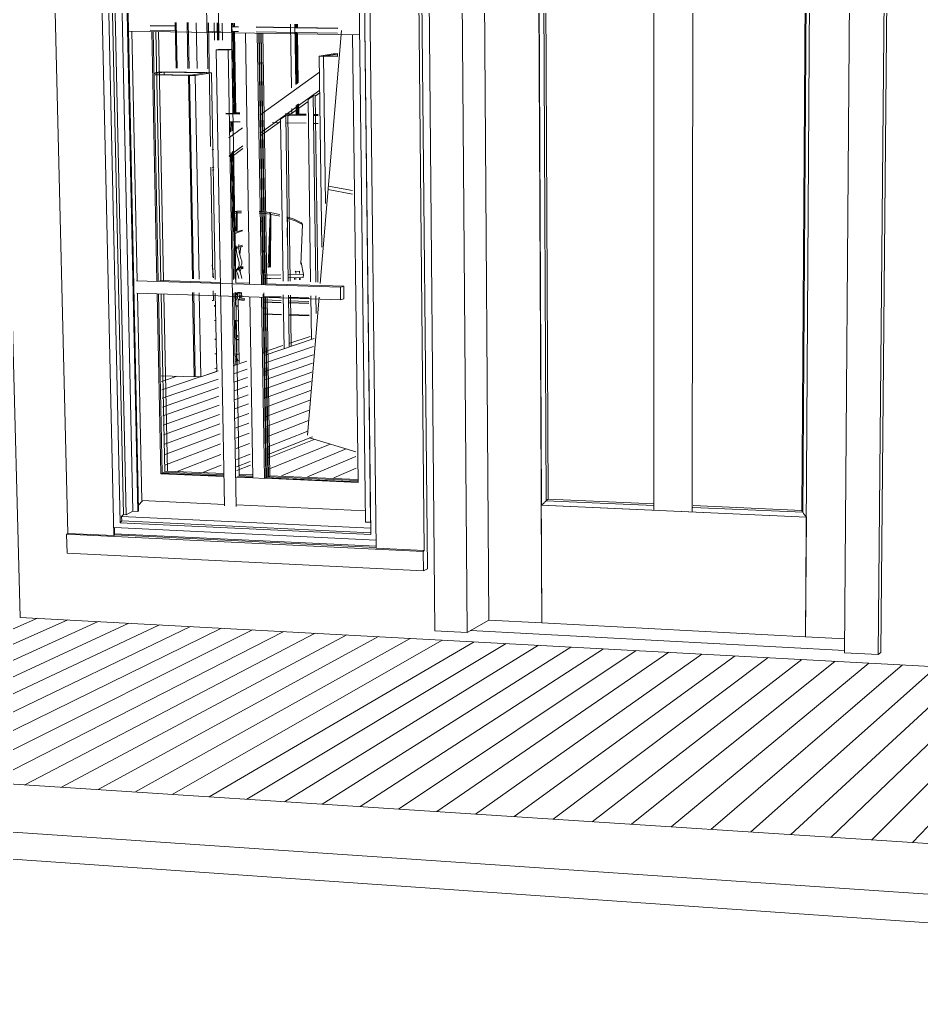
# Model space of a CAD drawing. Header units: inches. Extents: x 490.8 to 498.2, y -67.1 to -6.9.
# Drawn here: x 491.2753 to 491.522, y -7.6839 to -7.4128 of the extents above; entities that cross this region are included whole.
import ezdxf

# ---------------------------------------------------------------- set-up
doc = ezdxf.new("R2010")
doc.units = ezdxf.units.IN
doc.header["$MEASUREMENT"] = 0
for name, color, linetype, lineweight in [('A-DOOR', 31, 'Continuous', 13), ('A-DOOR-FRAM', 31, 'Continuous', 9), ('A-FLOR', 192, 'Continuous', 13), ('A-FLOR-HRAL', 11, 'Continuous', 9), ('A-FLOR-PATT', 8, 'Continuous', 13), ('A-GLAZ', 151, 'Continuous', 13), ('A-WALL', 113, 'Continuous', 13), ('A-WALL-PATT', 111, 'Continuous', 13), ('I-FURN', 30, 'Continuous', 9), ('L-SITE-WALL', 31, 'Continuous', 13), ('Q-CASE', 31, 'Continuous', 9), ('S-FNDN', 32, 'Continuous', 13)]:
    doc.layers.add(name, color=color, linetype=linetype, lineweight=lineweight)

# ---------------------------------------------------------------- blocks, each defined once
blk = doc.blocks.new('FP_1-Entry')
at = {"layer": 'A-FLOR-PATT', "lineweight": 9}
for p, q in [((491.34221, -7.50682), (491.35568, -7.50221)), ((491.34228, -7.50908), (491.35552, -7.50448)), ((491.33374, -7.50972), (491.3375, -7.50843)), ((491.34238, -7.51139), (491.35536, -7.50682)), ((491.31401, -7.51182), (491.31831, -7.5104)), ((491.3141, -7.51408), (491.32466, -7.51052)), ((491.31419, -7.51641), (491.32959, -7.51114)), ((491.33382, -7.51202), (491.33758, -7.51071)), ((491.34242, -7.5138), (491.35519, -7.50923)), ((491.31429, -7.5188), (491.32967, -7.51346)), ((491.3339, -7.51438), (491.33765, -7.51306)), ((491.3425, -7.51627), (491.35502, -7.51172)), ((491.31439, -7.52126), (491.32975, -7.51584)), ((491.33398, -7.51682), (491.33773, -7.51548)), ((491.34258, -7.51881), (491.35484, -7.51429)), ((491.34266, -7.52143), (491.35465, -7.51694)), ((491.31449, -7.52379), (491.32984, -7.5183)), ((491.33406, -7.51933), (491.33781, -7.51797)), ((491.3146, -7.5264), (491.32992, -7.52083)), ((491.33415, -7.52192), (491.3379, -7.52054)), ((491.34275, -7.52414), (491.35446, -7.51968)), ((491.31469, -7.5291), (491.33001, -7.52345)), ((491.33424, -7.52459), (491.33798, -7.52319)), ((491.34283, -7.52694), (491.35426, -7.52251)), ((491.3148, -7.53188), (491.33011, -7.52614)), ((491.33434, -7.52735), (491.33807, -7.52592)), ((491.34292, -7.52983), (491.35406, -7.52545)), ((491.31492, -7.53474), (491.33021, -7.52892)), ((491.33443, -7.53019), (491.33816, -7.52875)), ((491.31852, -7.53636), (491.33031, -7.53179)), ((491.33453, -7.53314), (491.33826, -7.53167)), ((491.32557, -7.53666), (491.33041, -7.53476))]:
    blk.add_line(p, q, dxfattribs=at)
blk = doc.blocks.new('FP_6-Entry')
at = {"layer": 'A-FLOR-PATT', "lineweight": 9}
for p, q in [((491.34302, -7.53282), (491.35586, -7.52768)), ((491.34311, -7.53591), (491.36017, -7.52896)), ((491.34685, -7.5376), (491.36456, -7.53026)), ((491.354, -7.53791), (491.36724, -7.53232)), ((491.33463, -7.53618), (491.33836, -7.53468)), ((491.36117, -7.53822), (491.36732, -7.53558))]:
    blk.add_line(p, q, dxfattribs=at)
blk = doc.blocks.new('FP_10-Entry')
at = {"layer": 'A-FLOR-PATT', "lineweight": 9}
for p, q in [((491.49732, -7.63655), (491.57839, -7.55868)), ((491.50842, -7.63727), (491.58659, -7.55906)), ((491.51957, -7.63799), (491.58951, -7.56498)), ((491.18871, -7.61653), (491.28007, -7.57663)), ((491.19829, -7.61715), (491.28839, -7.57708)), ((491.20792, -7.61778), (491.29673, -7.57753)), ((491.2176, -7.61841), (491.30512, -7.57798)), ((491.22732, -7.61904), (491.31353, -7.57843)), ((491.23709, -7.61967), (491.32198, -7.57889)), ((491.2469, -7.62031), (491.33046, -7.57934)), ((491.25676, -7.62095), (491.33898, -7.5798)), ((491.26667, -7.62159), (491.34753, -7.58026)), ((491.27662, -7.62223), (491.35612, -7.58072)), ((491.28663, -7.62288), (491.36474, -7.58119)), ((491.29668, -7.62353), (491.3734, -7.58165)), ((491.30678, -7.62419), (491.38209, -7.58212)), ((491.31693, -7.62485), (491.39082, -7.58259)), ((491.32713, -7.62551), (491.39958, -7.58306)), ((491.33738, -7.62617), (491.40838, -7.58354)), ((491.34767, -7.62684), (491.41722, -7.58401)), ((491.35802, -7.62751), (491.42609, -7.58449)), ((491.36842, -7.62819), (491.435, -7.58497)), ((491.37887, -7.62887), (491.44395, -7.58545)), ((491.38938, -7.62955), (491.45293, -7.58594)), ((491.39993, -7.63023), (491.46195, -7.58642)), ((491.41054, -7.63092), (491.47101, -7.58691)), ((491.4212, -7.63161), (491.48011, -7.5874)), ((491.43191, -7.6323), (491.48924, -7.58789)), ((491.44267, -7.633), (491.49841, -7.58839)), ((491.45349, -7.6337), (491.50763, -7.58888)), ((491.46437, -7.63441), (491.51688, -7.58938)), ((491.4753, -7.63512), (491.52617, -7.58988)), ((491.48628, -7.63583), (491.53549, -7.59038))]:
    blk.add_line(p, q, dxfattribs=at)
blk = doc.blocks.new('FP_17-Entry')
at = {"layer": 'A-WALL-PATT', "lineweight": 9}
for p, q in [((491.36631, -7.4605), (491.35964, -7.4593)), ((491.3663, -7.45958), (491.35971, -7.4584))]:
    blk.add_line(p, q, dxfattribs=at)

msp = doc.modelspace()

# ---------------------------------------------------------------- linework, layer by layer
at = {"layer": 'A-DOOR', "lineweight": 9}
for p, q in [((491.41811, -7.57789), (491.41674, -7.28921)), ((491.49213, -7.2881), (491.49032, -7.58167)), ((491.4016, -7.28944), (491.40359, -7.57713)), ((491.41722, -7.37064), (491.41805, -7.54566)), ((491.41855, -7.37183), (491.41933, -7.54448)), ((491.41987, -7.54403), (491.4191, -7.37222)), ((491.4488, -7.37078), (491.44882, -7.54704)), ((491.45923, -7.54751), (491.4595, -7.37082)), ((491.48933, -7.54722), (491.49038, -7.37252)), ((491.4896, -7.54766), (491.49066, -7.37214)), ((491.41987, -7.54403), (491.41974, -7.54411)), ((491.44882, -7.54532), (491.41987, -7.54403)), ((491.41796, -7.54571), (491.41805, -7.54566)), ((491.49052, -7.54897), (491.41796, -7.54571)), ((491.41796, -7.54571), (491.41811, -7.57789)), ((491.41874, -7.54499), (491.41805, -7.54566)), ((491.41805, -7.54566), (491.49052, -7.54892)), ((491.41948, -7.54433), (491.41933, -7.54448)), ((491.41933, -7.54448), (491.44882, -7.5458)), ((491.45941, -7.54627), (491.48961, -7.54762)), ((491.48933, -7.54712), (491.45956, -7.5458)), ((491.48961, -7.5476), (491.48948, -7.54745)), ((491.49052, -7.54884), (491.48993, -7.54818)), ((491.49032, -7.58167), (491.49052, -7.54897)), ((491.40359, -7.57713), (491.41811, -7.57789)), ((491.41811, -7.57789), (491.49032, -7.58167)), ((491.49032, -7.58167), (491.50101, -7.58223))]:
    msp.add_line(p, q, dxfattribs=at)
for points in [[(491.41933, -7.54448, 0), (491.41928, -7.54451, 0), (491.41921, -7.54456, 0), (491.41911, -7.54465, 0), (491.419, -7.54475, 0), (491.41887, -7.54487, 0), (491.41874, -7.54499, 0)], [(491.41974, -7.54411, 0), (491.41971, -7.54413, 0), (491.41968, -7.54416, 0), (491.41963, -7.54419, 0), (491.41959, -7.54423, 0), (491.41954, -7.54428, 0), (491.41948, -7.54433, 0)], [(491.48948, -7.54745, 0), (491.48943, -7.5474, 0), (491.48939, -7.54735, 0), (491.48936, -7.5473, 0), (491.48934, -7.54726, 0), (491.48933, -7.54723, 0), (491.48933, -7.54722, 0)], [(491.48993, -7.54818, 0), (491.48982, -7.54804, 0), (491.48972, -7.54791, 0), (491.48965, -7.5478, 0), (491.48961, -7.54771, 0), (491.4896, -7.54765, 0)]]:
    msp.add_polyline3d(points, dxfattribs=at)
at = {"layer": 'A-DOOR-FRAM'}
for p, q in [((491.50095, -7.58605), (491.50327, -7.2881)), ((491.5102, -7.58654), (491.51295, -7.28796)), ((491.51368, -7.28792), (491.51091, -7.58596)), ((491.38623, -7.28982), (491.38888, -7.58008)), ((491.39539, -7.28969), (491.39767, -7.58055)), ((491.40359, -7.57713), (491.39767, -7.58055)), ((491.39767, -7.58055), (491.38888, -7.58008)), ((491.5102, -7.58654), (491.50095, -7.58605)), ((491.51091, -7.58596), (491.5102, -7.58654))]:
    msp.add_line(p, q, dxfattribs=at)
at = {"layer": 'A-FLOR'}
for p, q in [((491.35583, -7.50006), (491.34214, -7.50468)), ((491.33743, -7.50627), (491.33367, -7.50754)), ((491.32951, -7.50894), (491.3256, -7.51026)), ((491.35541, -7.52693), (491.34299, -7.53188)), ((491.36721, -7.53104), (491.35453, -7.52728)), ((491.3346, -7.53522), (491.33833, -7.53374)), ((491.54113, -7.59069), (491.27539, -7.57638)), ((491.18332, -7.61618), (491.87068, -7.66076))]:
    msp.add_line(p, q, dxfattribs=at)
at = {"layer": 'A-FLOR-HRAL'}
for p, q in [((491.35726, -7.42716), (491.34099, -7.43896)), ((491.35733, -7.43209), (491.34107, -7.44386)), ((491.35733, -7.43284), (491.35608, -7.43375)), ((491.35415, -7.43514), (491.34859, -7.43916)), ((491.35556, -7.43361), (491.35415, -7.43463)), ((491.35485, -7.48458), (491.35415, -7.43463)), ((491.35608, -7.43351), (491.35556, -7.43361)), ((491.35626, -7.48462), (491.35556, -7.43361)), ((491.35678, -7.48464), (491.35608, -7.43351)), ((491.34666, -7.44056), (491.34113, -7.44456)), ((491.34806, -7.43904), (491.34665, -7.44005)), ((491.34733, -7.48434), (491.34665, -7.44005)), ((491.34858, -7.43893), (491.34806, -7.43904)), ((491.34874, -7.48439), (491.34806, -7.43904)), ((491.34926, -7.4844), (491.34858, -7.43893)), ((491.33623, -7.44241), (491.33243, -7.44516)), ((491.34113, -7.44432), (491.34107, -7.44434)), ((491.34177, -7.48417), (491.34113, -7.44432)), ((491.32823, -7.44821), (491.32787, -7.44847)), ((491.33629, -7.44732), (491.33252, -7.45004)), ((491.33632, -7.44803), (491.33372, -7.44992)), ((491.33317, -7.4498), (491.33252, -7.45027)), ((491.33371, -7.44969), (491.33317, -7.4498)), ((491.33376, -7.48392), (491.33317, -7.4498)), ((491.3343, -7.48394), (491.33371, -7.44969)), ((491.32832, -7.45308), (491.32796, -7.45334)), ((491.32832, -7.45382), (491.32796, -7.45408)), ((491.33416, -7.50724), (491.33382, -7.48768)), ((491.3347, -7.50705), (491.33437, -7.4877)), ((491.3421, -7.5046), (491.34183, -7.48794)), ((491.34761, -7.50277), (491.34738, -7.48812)), ((491.349, -7.50231), (491.34879, -7.48816)), ((491.34953, -7.50213), (491.34932, -7.48818)), ((491.35507, -7.50029), (491.3549, -7.48836)), ((491.35638, -7.49322), (491.35632, -7.4884))]:
    msp.add_line(p, q, dxfattribs=at)
at = {"layer": 'A-GLAZ', "lineweight": 9}
for p, q in [((491.28838, -7.55339), (491.28202, -7.29135)), ((491.30098, -7.554), (491.29511, -7.29116)), ((491.36973, -7.29006), (491.37281, -7.55746)), ((491.38338, -7.28986), (491.38594, -7.55809)), ((491.31781, -7.41352), (491.31805, -7.42605)), ((491.31805, -7.41354), (491.31829, -7.42607)), ((491.32128, -7.42612), (491.32104, -7.41358)), ((491.32137, -7.41358), (491.32161, -7.42612)), ((491.32354, -7.41362), (491.32377, -7.42616)), ((491.32676, -7.42627), (491.32653, -7.41366)), ((491.32747, -7.44751), (491.32686, -7.41366)), ((491.32686, -7.41366), (491.32747, -7.44751)), ((491.32843, -7.41368), (491.32852, -7.41835)), ((491.33065, -7.4137), (491.33074, -7.41838)), ((491.33361, -7.43839), (491.33318, -7.41374)), ((491.3335, -7.41374), (491.33352, -7.41478)), ((491.33384, -7.41475), (491.33383, -7.41374)), ((491.33383, -7.41374), (491.33384, -7.41475)), ((491.30594, -7.41593), (491.30739, -7.48424)), ((491.31277, -7.48441), (491.31138, -7.41601)), ((491.31316, -7.4843), (491.31178, -7.41602)), ((491.31178, -7.41602), (491.31316, -7.4843)), ((491.31178, -7.41602), (491.31316, -7.4843)), ((491.31388, -7.48418), (491.3125, -7.41602)), ((491.31323, -7.41602), (491.3146, -7.4842)), ((491.33354, -7.41603), (491.33393, -7.43833)), ((491.33424, -7.43827), (491.33387, -7.41603)), ((491.33387, -7.41603), (491.33424, -7.43827)), ((491.36632, -7.41685), (491.36782, -7.53944)), ((491.33361, -7.43839), (491.33393, -7.43833)), ((491.33393, -7.43833), (491.33424, -7.43827)), ((491.33393, -7.43833), (491.33424, -7.43827)), ((491.33393, -7.43833), (491.33549, -7.43836)), ((491.33549, -7.4383), (491.33424, -7.43827)), ((491.33424, -7.43827), (491.33549, -7.4383)), ((491.33162, -7.43835), (491.33549, -7.43843)), ((491.3355, -7.43864), (491.33162, -7.43856)), ((491.3327, -7.4437), (491.33265, -7.44071)), ((491.33265, -7.44071), (491.33554, -7.44077)), ((491.33297, -7.44071), (491.33302, -7.44347)), ((491.33329, -7.44072), (491.33334, -7.44324)), ((491.33334, -7.44324), (491.33329, -7.44072)), ((491.33334, -7.44324), (491.33329, -7.44072)), ((491.33347, -7.44072), (491.33351, -7.44309)), ((491.33549, -7.43843), (491.33361, -7.43839)), ((491.34443, -7.44095), (491.34606, -7.44099)), ((491.34974, -7.43859), (491.34798, -7.43855)), ((491.34798, -7.43855), (491.34974, -7.43859)), ((491.34798, -7.43862), (491.34974, -7.43865)), ((491.34798, -7.43868), (491.35364, -7.4388)), ((491.35364, -7.4388), (491.34798, -7.43868)), ((491.35364, -7.43901), (491.34799, -7.43889)), ((491.34802, -7.44103), (491.35367, -7.44115)), ((491.3511, -7.43868), (491.35364, -7.43873)), ((491.35363, -7.43867), (491.35134, -7.43862)), ((491.35134, -7.43862), (491.35363, -7.43867)), ((491.35687, -7.43873), (491.35559, -7.43871)), ((491.35559, -7.43871), (491.35687, -7.43873)), ((491.3556, -7.43877), (491.35687, -7.4388)), ((491.3556, -7.43884), (491.35687, -7.43886)), ((491.35687, -7.43886), (491.3556, -7.43884)), ((491.35688, -7.43907), (491.3556, -7.43905)), ((491.35563, -7.44119), (491.35691, -7.44121)), ((491.33312, -7.44914), (491.33347, -7.46967)), ((491.33343, -7.4489), (491.33381, -7.47086)), ((491.33381, -7.47086), (491.33343, -7.4489)), ((491.33381, -7.47086), (491.33343, -7.4489)), ((491.33361, -7.44878), (491.33398, -7.47077)), ((491.32812, -7.48326), (491.32758, -7.45316)), ((491.32758, -7.45316), (491.32812, -7.48326)), ((491.32823, -7.48955), (491.32819, -7.48704)), ((491.32819, -7.48704), (491.32823, -7.48955)), ((491.30746, -7.48768), (491.30866, -7.54443)), ((491.31384, -7.53706), (491.31284, -7.48785)), ((491.31423, -7.53691), (491.31323, -7.48786)), ((491.31323, -7.48786), (491.31423, -7.53691)), ((491.31323, -7.48786), (491.31423, -7.53691)), ((491.31494, -7.53664), (491.31395, -7.48788)), ((491.31467, -7.4879), (491.31565, -7.53637)), ((491.32791, -7.48965), (491.32823, -7.48955)), ((491.32827, -7.48966), (491.32791, -7.48965)), ((491.34188, -7.48949), (491.34681, -7.48965)), ((491.34875, -7.48971), (491.35437, -7.4899)), ((491.34682, -7.49016), (491.34189, -7.49)), ((491.34189, -7.49), (491.34682, -7.49016)), ((491.34682, -7.49026), (491.34189, -7.4901)), ((491.35438, -7.4904), (491.34877, -7.49022)), ((491.34877, -7.49022), (491.35438, -7.4904)), ((491.35438, -7.49051), (491.34877, -7.49033)), ((491.34194, -7.49327), (491.34687, -7.49344)), ((491.34882, -7.4935), (491.35443, -7.49369)), ((491.31423, -7.53691), (491.31384, -7.53706)), ((491.33111, -7.53782), (491.31384, -7.53706)), ((491.31565, -7.53637), (491.31423, -7.53691)), ((491.31494, -7.53664), (491.31423, -7.53691)), ((491.3311, -7.53765), (491.31423, -7.53691)), ((491.31423, -7.53691), (491.3311, -7.53765)), ((491.31423, -7.53691), (491.3311, -7.53765)), ((491.33109, -7.53735), (491.31494, -7.53664)), ((491.31565, -7.53637), (491.33108, -7.53704)), ((491.33903, -7.53817), (491.33445, -7.53797)), ((491.33902, -7.538), (491.33482, -7.53782)), ((491.33482, -7.53782), (491.33902, -7.538)), ((491.33482, -7.53782), (491.33902, -7.538)), ((491.33524, -7.53723), (491.339, -7.53739)), ((491.33901, -7.5377), (491.33525, -7.53753)), ((491.36782, -7.53944), (491.34222, -7.53831)), ((491.36782, -7.53927), (491.34263, -7.53816)), ((491.34263, -7.53816), (491.36782, -7.53927)), ((491.34263, -7.53816), (491.36782, -7.53927)), ((491.36781, -7.53896), (491.34316, -7.53788)), ((491.3437, -7.5376), (491.3678, -7.53865)), ((491.30866, -7.54443), (491.33125, -7.54547)), ((491.33458, -7.54562), (491.36983, -7.54723)), ((491.30116, -7.5518), (491.37279, -7.55521)), ((491.3012, -7.55381), (491.30116, -7.5518)), ((491.28808, -7.55364), (491.28838, -7.55339)), ((491.2882, -7.55884), (491.28808, -7.55364)), ((491.28808, -7.55364), (491.38569, -7.55835)), ((491.30098, -7.554), (491.28838, -7.55339)), ((491.3012, -7.55381), (491.30098, -7.554)), ((491.37281, -7.55725), (491.3012, -7.55381)), ((491.38594, -7.55809), (491.37281, -7.55746)), ((491.38575, -7.56367), (491.2882, -7.55884)), ((491.38594, -7.55809), (491.38569, -7.55835)), ((491.38569, -7.55835), (491.38575, -7.56367)), ((491.38575, -7.56367), (491.3868, -7.56312))]:
    msp.add_line(p, q, dxfattribs=at)
at = {"layer": 'A-GLAZ'}
for p, q in [((491.30271, -7.55048), (491.29698, -7.29113)), ((491.29798, -7.29109), (491.30362, -7.54825)), ((491.30439, -7.54829), (491.29878, -7.29108)), ((491.32422, -7.29069), (491.32649, -7.41606)), ((491.32975, -7.41611), (491.32754, -7.29064)), ((491.36988, -7.55028), (491.36677, -7.29006)), ((491.37124, -7.55034), (491.36818, -7.29004)), ((491.37133, -7.55372), (491.36823, -7.29008)), ((491.30621, -7.54732), (491.30208, -7.35543)), ((491.30753, -7.54738), (491.30344, -7.35543)), ((491.3037, -7.35543), (491.30778, -7.54711)), ((491.32939, -7.41837), (491.32931, -7.41369)), ((491.32965, -7.41837), (491.32957, -7.41369)), ((491.32973, -7.41837), (491.32965, -7.41369)), ((491.33384, -7.41475), (491.33383, -7.41374)), ((491.334, -7.41375), (491.33402, -7.41471)), ((491.30499, -7.41594), (491.36828, -7.4169)), ((491.31094, -7.41435), (491.31782, -7.41445)), ((491.31782, -7.41448), (491.31094, -7.41437)), ((491.31094, -7.41438), (491.31783, -7.41448)), ((491.31783, -7.41451), (491.31094, -7.41441)), ((491.31094, -7.41442), (491.31783, -7.41452)), ((491.31783, -7.41455), (491.31094, -7.41445)), ((491.31097, -7.41569), (491.31785, -7.4158)), ((491.32649, -7.41606), (491.32975, -7.41611)), ((491.33016, -7.41605), (491.32975, -7.41611)), ((491.33333, -7.41478), (491.33352, -7.41475)), ((491.33509, -7.41481), (491.33333, -7.41478)), ((491.33333, -7.41478), (491.33335, -7.41603)), ((491.33335, -7.41603), (491.33512, -7.41605)), ((491.33352, -7.41475), (491.33509, -7.41478)), ((491.33359, -7.41475), (491.33378, -7.41472)), ((491.33509, -7.41477), (491.33359, -7.41475)), ((491.33378, -7.41472), (491.33509, -7.41474)), ((491.33384, -7.41471), (491.33403, -7.41469)), ((491.33509, -7.41473), (491.33384, -7.41471)), ((491.33424, -7.43827), (491.33387, -7.41603)), ((491.33403, -7.41469), (491.33509, -7.4147)), ((491.33404, -7.41604), (491.33442, -7.43824)), ((491.33701, -7.4164), (491.33815, -7.48525)), ((491.33995, -7.41477), (491.34939, -7.41491)), ((491.34939, -7.41494), (491.33995, -7.4148)), ((491.33995, -7.41481), (491.34939, -7.41495)), ((491.34939, -7.41498), (491.33995, -7.41484)), ((491.33995, -7.41485), (491.34939, -7.41499)), ((491.36232, -7.41521), (491.33995, -7.41488)), ((491.33997, -7.41613), (491.36222, -7.41646)), ((491.34137, -7.48535), (491.34026, -7.41645)), ((491.34067, -7.41645), (491.34178, -7.4852)), ((491.34191, -7.48516), (491.34081, -7.41645)), ((491.34123, -7.41645), (491.34232, -7.48504)), ((491.34246, -7.48508), (491.34136, -7.41646)), ((491.34177, -7.41646), (491.34286, -7.48509)), ((491.34938, -7.41397), (491.34964, -7.43141)), ((491.35079, -7.43057), (491.35055, -7.41399)), ((491.35074, -7.41399), (491.35075, -7.41504)), ((491.36233, -7.41517), (491.35075, -7.415)), ((491.35075, -7.41501), (491.36233, -7.41518)), ((491.35077, -7.41629), (491.35098, -7.43043)), ((491.35081, -7.41504), (491.3508, -7.41399)), ((491.35104, -7.43039), (491.35083, -7.41629)), ((491.35099, -7.41399), (491.351, -7.415)), ((491.36233, -7.41513), (491.351, -7.41496)), ((491.351, -7.41497), (491.36233, -7.41514)), ((491.35102, -7.41629), (491.35122, -7.43025)), ((491.35106, -7.415), (491.35105, -7.41399)), ((491.35128, -7.43021), (491.35108, -7.41629)), ((491.35123, -7.414), (491.35125, -7.41497)), ((491.35125, -7.41494), (491.36233, -7.4151)), ((491.35127, -7.41629), (491.35147, -7.43007)), ((491.32957, -7.42095), (491.32904, -7.42103)), ((491.33228, -7.42108), (491.32904, -7.42103)), ((491.32904, -7.42103), (491.33125, -7.54586)), ((491.33002, -7.42088), (491.32957, -7.42095)), ((491.33002, -7.42088), (491.33325, -7.42094)), ((491.33228, -7.42108), (491.33281, -7.421)), ((491.33444, -7.54601), (491.33228, -7.42108)), ((491.33281, -7.421), (491.33325, -7.42094)), ((491.33325, -7.42094), (491.33435, -7.48482)), ((491.33442, -7.43824), (491.33424, -7.43827)), ((491.33424, -7.43827), (491.33549, -7.4383)), ((491.33442, -7.43824), (491.33549, -7.43826)), ((491.34972, -7.43711), (491.34974, -7.43869)), ((491.35091, -7.43872), (491.35088, -7.43628)), ((491.35106, -7.43614), (491.3511, -7.43868)), ((491.35116, -7.43867), (491.35112, -7.4361)), ((491.3513, -7.43597), (491.35134, -7.43863)), ((491.3514, -7.43862), (491.35137, -7.43592)), ((491.35155, -7.43579), (491.35159, -7.43858)), ((491.34798, -7.43851), (491.34974, -7.43855)), ((491.34798, -7.43855), (491.34974, -7.43859)), ((491.34974, -7.43869), (491.35091, -7.43872)), ((491.35091, -7.43872), (491.3511, -7.43868)), ((491.3511, -7.43867), (491.35116, -7.43867)), ((491.35116, -7.43867), (491.35134, -7.43863)), ((491.35134, -7.43862), (491.3514, -7.43862)), ((491.35134, -7.43862), (491.35363, -7.43867)), ((491.3514, -7.43862), (491.35159, -7.43858)), ((491.35157, -7.43859), (491.35363, -7.43863)), ((491.35559, -7.43867), (491.35687, -7.4387)), ((491.35559, -7.43871), (491.35687, -7.43873)), ((491.363, -7.48603), (491.30723, -7.48428)), ((491.31362, -7.48417), (491.33016, -7.48469)), ((491.33435, -7.48482), (491.33814, -7.48494)), ((491.34221, -7.48507), (491.36391, -7.48575)), ((491.36349, -7.48588), (491.363, -7.48603)), ((491.36304, -7.48947), (491.363, -7.48603)), ((491.36391, -7.48575), (491.36349, -7.48588)), ((491.36391, -7.48575), (491.36395, -7.48918)), ((491.3073, -7.48767), (491.36304, -7.48947)), ((491.33441, -7.48854), (491.33525, -7.53764)), ((491.33454, -7.48838), (491.33461, -7.48838)), ((491.33582, -7.48834), (491.33521, -7.48832)), ((491.33521, -7.4884), (491.33564, -7.48841)), ((491.33821, -7.48867), (491.33903, -7.53819)), ((491.34222, -7.53833), (491.34142, -7.48877)), ((491.34183, -7.48879), (491.34263, -7.53816)), ((491.34679, -7.48869), (491.34186, -7.48853)), ((491.34186, -7.48861), (491.34679, -7.48877)), ((491.34276, -7.53811), (491.34197, -7.48879)), ((491.34238, -7.4888), (491.34316, -7.53794)), ((491.3433, -7.53788), (491.34252, -7.4888)), ((491.34292, -7.48881), (491.3437, -7.53772)), ((491.35435, -7.48893), (491.34874, -7.48875)), ((491.34874, -7.48884), (491.35435, -7.48902)), ((491.36354, -7.48931), (491.36304, -7.48947)), ((491.36395, -7.48918), (491.36354, -7.48931)), ((491.33903, -7.53819), (491.34222, -7.53833)), ((491.34263, -7.53816), (491.34226, -7.53831)), ((491.34262, -7.5381), (491.34276, -7.53811)), ((491.34316, -7.53794), (491.34276, -7.53811)), ((491.34316, -7.53788), (491.3433, -7.53788)), ((491.3437, -7.53772), (491.3433, -7.53788)), ((491.30774, -7.54566), (491.30886, -7.54444)), ((491.30313, -7.54878), (491.30362, -7.54825)), ((491.30316, -7.54999), (491.30313, -7.54878)), ((491.37131, -7.55197), (491.30313, -7.54878)), ((491.30362, -7.54825), (491.30439, -7.54829)), ((491.30439, -7.54829), (491.30621, -7.54732)), ((491.30621, -7.54732), (491.30753, -7.54738)), ((491.30753, -7.54738), (491.30778, -7.54711)), ((491.30271, -7.55048), (491.30316, -7.54999)), ((491.37133, -7.55372), (491.30271, -7.55048)), ((491.37133, -7.5532), (491.30316, -7.54999)), ((491.36988, -7.55028), (491.37124, -7.55034)), ((491.37124, -7.55034), (491.37129, -7.55087)), ((491.3012, -7.55348), (491.37281, -7.55692))]:
    msp.add_line(p, q, dxfattribs=at)
at = {"layer": 'A-WALL'}
for p, q in [((491.38422, -7.28983), (491.3868, -7.56312)), ((491.3633, -7.41575), (491.35748, -7.48499)), ((491.35716, -7.48875), (491.35399, -7.52651)), ((491.50096, -7.58543), (491.39863, -7.57999))]:
    msp.add_line(p, q, dxfattribs=at)
at = {"layer": 'I-FURN'}
for p, q in [((491.33386, -7.46531), (491.33455, -7.46527)), ((491.33455, -7.46527), (491.33455, -7.46574)), ((491.33464, -7.47054), (491.33465, -7.46519)), ((491.33465, -7.46519), (491.33591, -7.46517)), ((491.33474, -7.46567), (491.33465, -7.46519)), ((491.33455, -7.46574), (491.33387, -7.46579)), ((491.33438, -7.47062), (491.33455, -7.46574)), ((491.33474, -7.46567), (491.33473, -7.47052)), ((491.33592, -7.46565), (491.33474, -7.46567)), ((491.34113, -7.46787), (491.34104, -7.46787)), ((491.3417, -7.46798), (491.34195, -7.48381)), ((491.34326, -7.48059), (491.34382, -7.46606)), ((491.34365, -7.46559), (491.34382, -7.46606)), ((491.34373, -7.46582), (491.34374, -7.4656)), ((491.34395, -7.46607), (491.34374, -7.4656)), ((491.34395, -7.46607), (491.34385, -7.48055)), ((491.3485, -7.46712), (491.34837, -7.46691)), ((491.3485, -7.46712), (491.34845, -7.47236)), ((491.3339, -7.46991), (491.33414, -7.48359)), ((491.34102, -7.46966), (491.34119, -7.46964)), ((491.34363, -7.48041), (491.34371, -7.46896)), ((491.35219, -7.47968), (491.35265, -7.46883)), ((491.35236, -7.46836), (491.35265, -7.46883)), ((491.34123, -7.47351), (491.34109, -7.47353)), ((491.33394, -7.47565), (491.33407, -7.47566)), ((491.33422, -7.47544), (491.33423, -7.47496)), ((491.33446, -7.47469), (491.33448, -7.47563)), ((491.33451, -7.47615), (491.33459, -7.47527)), ((491.33459, -7.47527), (491.33458, -7.47509)), ((491.33461, -7.47526), (491.33477, -7.4753)), ((491.33516, -7.47433), (491.33518, -7.47526)), ((491.33576, -7.4749), (491.33575, -7.47464)), ((491.33577, -7.47489), (491.33594, -7.47493)), ((491.33594, -7.47493), (491.33631, -7.47491)), ((491.32794, -7.47987), (491.32828, -7.48341)), ((491.33416, -7.48149), (491.334, -7.48147)), ((491.33403, -7.48167), (491.33417, -7.48168)), ((491.33415, -7.48121), (491.33404, -7.48121)), ((491.33405, -7.48144), (491.33411, -7.48143)), ((491.33412, -7.48162), (491.33405, -7.48163)), ((491.33408, -7.48144), (491.33414, -7.48143)), ((491.33417, -7.48149), (491.33411, -7.48149)), ((491.33417, -7.48168), (491.33456, -7.48165)), ((491.33455, -7.48147), (491.33419, -7.48149)), ((491.33457, -7.48115), (491.33461, -7.48116)), ((491.3346, -7.48148), (491.33464, -7.48138)), ((491.3347, -7.48125), (491.33488, -7.48129)), ((491.33482, -7.48124), (491.33471, -7.48125)), ((491.33526, -7.48108), (491.33487, -7.4811)), ((491.33488, -7.48129), (491.33526, -7.48127)), ((491.33526, -7.48077), (491.33531, -7.48078)), ((491.33534, -7.48106), (491.33536, -7.48105)), ((491.33585, -7.48088), (491.33551, -7.48193)), ((491.3357, -7.48033), (491.33579, -7.48042)), ((491.33602, -7.48044), (491.33579, -7.48042)), ((491.33604, -7.48072), (491.33587, -7.48068)), ((491.33587, -7.48087), (491.33604, -7.48091)), ((491.33588, -7.48068), (491.33595, -7.48067)), ((491.33636, -7.48044), (491.33602, -7.48044)), ((491.33641, -7.4807), (491.33604, -7.48072)), ((491.33604, -7.48091), (491.33641, -7.48089)), ((491.3438, -7.48042), (491.34328, -7.48047)), ((491.35066, -7.48165), (491.35076, -7.48176)), ((491.35179, -7.48174), (491.35168, -7.48163)), ((491.35228, -7.47925), (491.3522, -7.47927)), ((491.35287, -7.48252), (491.35228, -7.47925)), ((491.34173, -7.48273), (491.34666, -7.48264)), ((491.34667, -7.48351), (491.34174, -7.4836)), ((491.34314, -7.48368), (491.34315, -7.48357)), ((491.3436, -7.4837), (491.3436, -7.48356)), ((491.34382, -7.48356), (491.34382, -7.48371)), ((491.34861, -7.4826), (491.35287, -7.48252)), ((491.35284, -7.48339), (491.34862, -7.48347)), ((491.35046, -7.48391), (491.35046, -7.48343)), ((491.35076, -7.48176), (491.35179, -7.48174)), ((491.35077, -7.48229), (491.35076, -7.48176)), ((491.35079, -7.48392), (491.35079, -7.48343)), ((491.35179, -7.48174), (491.3518, -7.48227)), ((491.35181, -7.48341), (491.35182, -7.48395)), ((491.35201, -7.48395), (491.35203, -7.4834)), ((491.35284, -7.48339), (491.35287, -7.48252)), ((491.33424, -7.48763), (491.33416, -7.48763)), ((491.33424, -7.48788), (491.33417, -7.48788)), ((491.33424, -7.48763), (491.33419, -7.48763)), ((491.33419, -7.48969), (491.33462, -7.48936)), ((491.3342, -7.48737), (491.33426, -7.49092)), ((491.33463, -7.48762), (491.33424, -7.48763)), ((491.33464, -7.48787), (491.33424, -7.48788)), ((491.3346, -7.48762), (491.33458, -7.48761)), ((491.33472, -7.48893), (491.33466, -7.48895)), ((491.3349, -7.48765), (491.33469, -7.48764)), ((491.33478, -7.48783), (491.33471, -7.48786)), ((491.33482, -7.48882), (491.33478, -7.48842)), ((491.33482, -7.48903), (491.33482, -7.48882)), ((491.33494, -7.48748), (491.33484, -7.48748)), ((491.33487, -7.48752), (491.33491, -7.48739)), ((491.3351, -7.48933), (491.33501, -7.48937)), ((491.3353, -7.50671), (491.33501, -7.48938)), ((491.33529, -7.48902), (491.33651, -7.48859)), ((491.33541, -7.48882), (491.33541, -7.48902)), ((491.33549, -7.48743), (491.33547, -7.4874)), ((491.33599, -7.48862), (491.33598, -7.48842)), ((491.34201, -7.48759), (491.34227, -7.50357)), ((491.32881, -7.49106), (491.32844, -7.49105)), ((491.32846, -7.49116), (491.32883, -7.49117)), ((491.33504, -7.49114), (491.33425, -7.49114)), ((491.33426, -7.49124), (491.33505, -7.49125)), ((491.34152, -7.49137), (491.34137, -7.49139)), ((491.3289, -7.49512), (491.32853, -7.49511)), ((491.33512, -7.4952), (491.33432, -7.49519)), ((491.33433, -7.49499), (491.33442, -7.50012)), ((491.32897, -7.50024), (491.3286, -7.50023)), ((491.32861, -7.50035), (491.32897, -7.50036)), ((491.33448, -7.49955), (491.33431, -7.49954)), ((491.33446, -7.49928), (491.33435, -7.49927)), ((491.33435, -7.49973), (491.33448, -7.49974)), ((491.33436, -7.4995), (491.33442, -7.49949)), ((491.33442, -7.49968), (491.33436, -7.49969)), ((491.33519, -7.50033), (491.3344, -7.50032)), ((491.3344, -7.50043), (491.33519, -7.50044)), ((491.33448, -7.49956), (491.33442, -7.49955)), ((491.33486, -7.49953), (491.33448, -7.49955)), ((491.33448, -7.49974), (491.33487, -7.49972)), ((491.33481, -7.49954), (491.33487, -7.49953)), ((491.35469, -7.49951), (491.34914, -7.50137)), ((491.34722, -7.50201), (491.34172, -7.50386)), ((491.32905, -7.50429), (491.32868, -7.50428)), ((491.33511, -7.50607), (491.33433, -7.50633)), ((491.33526, -7.50438), (491.33447, -7.50437)), ((491.33455, -7.50567), (491.33447, -7.50566)), ((491.33455, -7.50592), (491.33447, -7.50591)), ((491.33449, -7.50418), (491.33452, -7.50617)), ((491.33455, -7.50567), (491.33449, -7.50566)), ((491.33478, -7.50609), (491.33451, -7.50609)), ((491.33494, -7.50565), (491.33455, -7.50567)), ((491.33495, -7.50591), (491.33455, -7.50592)), ((491.3349, -7.50565), (491.33489, -7.5056)), ((491.33494, -7.50561), (491.3349, -7.5056)), ((491.32896, -7.50813), (491.3286, -7.50825))]:
    msp.add_line(p, q, dxfattribs=at)
for points in [[(491.3408, -7.46526, 0), (491.34146, -7.46531, 0), (491.34365, -7.46559, 0)], [(491.34382, -7.46606, 0), (491.34164, -7.46578, 0), (491.34081, -7.46572, 0)], [(491.34104, -7.46809, 0), (491.34119, -7.46808, 0), (491.34144, -7.46805, 0), (491.34161, -7.46802, 0), (491.34169, -7.46799, 0), (491.34168, -7.46795, 0), (491.34158, -7.46792, 0), (491.34139, -7.4679, 0), (491.34113, -7.46787, 0)], [(491.34374, -7.4656, 0), (491.34593, -7.46602, 0), (491.34641, -7.46614, 0)], [(491.34642, -7.46655, 0), (491.34615, -7.46649, 0), (491.34395, -7.46607, 0)], [(491.34837, -7.46671, 0), (491.35034, -7.46742, 0), (491.35236, -7.46836, 0)], [(491.35265, -7.46883, 0), (491.35063, -7.46788, 0), (491.3485, -7.46712, 0)], [(491.33363, -7.46999, 0), (491.33381, -7.46996, 0), (491.33389, -7.46992, 0), (491.33388, -7.46989, 0), (491.33378, -7.46986, 0), (491.33359, -7.46983, 0)], [(491.33618, -7.47037, 0), (491.33586, -7.47045, 0), (491.33421, -7.47093, 0), (491.33387, -7.47107, 0)], [(491.33391, -7.4715, 0), (491.33483, -7.47101, 0), (491.33619, -7.47057, 0)], [(491.33625, -7.47447, 0), (491.33489, -7.47492, 0), (491.33397, -7.47543, 0)], [(491.33407, -7.47566, 0), (491.33446, -7.47564, 0), (491.33448, -7.47563, 0)], [(491.33518, -7.47884, 0), (491.33462, -7.47684, 0), (491.33448, -7.47563, 0)], [(491.33477, -7.4753, 0), (491.33516, -7.47527, 0), (491.33518, -7.47526, 0)], [(491.33588, -7.47846, 0), (491.33532, -7.47647, 0), (491.33518, -7.47526, 0)], [(491.33576, -7.4749, 0), (491.3355, -7.47695, 0), (491.33544, -7.47717, 0)], [(491.33463, -7.48118, 0), (491.33493, -7.48083, 0), (491.33516, -7.48043, 0), (491.33529, -7.47999, 0), (491.33532, -7.47953, 0), (491.33528, -7.47917, 0), (491.33518, -7.47884, 0)], [(491.33533, -7.48079, 0), (491.33563, -7.48045, 0), (491.33586, -7.48005, 0), (491.33599, -7.47961, 0), (491.33602, -7.47915, 0), (491.33598, -7.47879, 0), (491.33588, -7.47846, 0)], [(491.33417, -7.48168, 0), (491.33412, -7.48167, 0), (491.33407, -7.48167, 0)], [(491.33462, -7.48117, 0), (491.3345, -7.4812, 0), (491.33415, -7.48121, 0)], [(491.33417, -7.48149, 0), (491.33422, -7.48149, 0), (491.33428, -7.48149, 0), (491.33433, -7.48149, 0), (491.33438, -7.48149, 0), (491.33442, -7.48148, 0), (491.3345, -7.48148, 0), (491.33456, -7.48147, 0), (491.3346, -7.48146, 0), (491.33464, -7.48144, 0), (491.33466, -7.48143, 0), (491.33468, -7.48141, 0), (491.3347, -7.48138, 0), (491.33471, -7.48136, 0), (491.33472, -7.48133, 0), (491.33472, -7.4813, 0), (491.33472, -7.48128, 0), (491.33471, -7.48124, 0), (491.33469, -7.48122, 0), (491.33468, -7.4812, 0), (491.33465, -7.48118, 0), (491.33464, -7.48117, 0), (491.33462, -7.48116, 0)], [(491.3352, -7.48362, 0), (491.33494, -7.48248, 0), (491.33458, -7.48164, 0)], [(491.33487, -7.48129, 0), (491.33482, -7.48129, 0), (491.33477, -7.48129, 0), (491.33474, -7.48128, 0), (491.33468, -7.48127, 0)], [(491.33487, -7.4811, 0), (491.33481, -7.4811, 0), (491.33477, -7.4811, 0), (491.33469, -7.48109, 0)], [(491.33487, -7.4811, 0), (491.3347, -7.48107, 0), (491.33481, -7.48105, 0)], [(491.33471, -7.48106, 0), (491.33478, -7.48105, 0), (491.33485, -7.48105, 0)], [(491.33487, -7.4811, 0), (491.33492, -7.48111, 0), (491.33498, -7.48111, 0), (491.33503, -7.4811, 0), (491.33508, -7.4811, 0), (491.33513, -7.4811, 0), (491.3352, -7.48109, 0), (491.33526, -7.48109, 0), (491.3353, -7.48108, 0), (491.33534, -7.48106, 0)], [(491.33532, -7.48078, 0), (491.3352, -7.48082, 0), (491.33492, -7.48083, 0)], [(491.33599, -7.48364, 0), (491.33564, -7.48209, 0), (491.33528, -7.48126, 0)], [(491.33536, -7.48105, 0), (491.33538, -7.48103, 0), (491.3354, -7.481, 0), (491.33541, -7.48097, 0), (491.33542, -7.48095, 0), (491.33542, -7.48092, 0), (491.33542, -7.4809, 0), (491.33541, -7.48086, 0), (491.33539, -7.48084, 0), (491.33538, -7.48082, 0), (491.33535, -7.4808, 0), (491.33534, -7.48079, 0), (491.33532, -7.48078, 0)], [(491.33577, -7.48042, 0), (491.33575, -7.48044, 0), (491.33573, -7.48047, 0), (491.33571, -7.4805, 0), (491.33571, -7.48053, 0), (491.33571, -7.48056, 0), (491.33571, -7.48059, 0)], [(491.33571, -7.48059, 0), (491.33572, -7.48061, 0), (491.33573, -7.48063, 0), (491.33575, -7.48066, 0), (491.33578, -7.48068, 0), (491.3358, -7.48069, 0), (491.33584, -7.4807, 0), (491.33588, -7.48071, 0), (491.33596, -7.48072, 0), (491.33604, -7.48072, 0)], [(491.33585, -7.48089, 0), (491.33581, -7.48087, 0), (491.3358, -7.48086, 0), (491.33579, -7.48085, 0), (491.33577, -7.48083, 0), (491.33576, -7.48081, 0), (491.33576, -7.48079, 0), (491.33576, -7.48077, 0), (491.33577, -7.48075, 0), (491.33577, -7.48074, 0), (491.33579, -7.48072, 0), (491.3358, -7.48071, 0), (491.33582, -7.4807, 0), (491.33584, -7.48069, 0), (491.33588, -7.48068, 0)], [(491.3358, -7.48041, 0), (491.33579, -7.48041, 0), (491.33577, -7.48042, 0)], [(491.33604, -7.48091, 0), (491.33599, -7.48091, 0), (491.33594, -7.4809, 0), (491.3359, -7.4809, 0), (491.33585, -7.48089, 0)], [(491.3364, -7.48071, 0), (491.33633, -7.48071, 0), (491.33626, -7.48072, 0), (491.33621, -7.48072, 0), (491.33612, -7.48072, 0), (491.33604, -7.48072, 0)], [(491.33484, -7.48797, 0), (491.3349, -7.48799, 0), (491.33472, -7.48804, 0), (491.3342, -7.48806, 0)], [(491.33473, -7.48756, 0), (491.33478, -7.48758, 0), (491.3347, -7.48761, 0)], [(491.33471, -7.48915, 0), (491.33475, -7.48864, 0), (491.33491, -7.488, 0)], [(491.33479, -7.48783, 0), (491.33477, -7.48781, 0), (491.33475, -7.48775, 0), (491.33475, -7.48771, 0), (491.33475, -7.48767, 0), (491.33476, -7.48763, 0), (491.33478, -7.48759, 0)], [(491.33491, -7.48799, 0), (491.33489, -7.48794, 0), (491.33487, -7.48791, 0), (491.33483, -7.48786, 0), (491.33481, -7.48784, 0), (491.33478, -7.48783, 0)], [(491.33554, -7.48756, 0), (491.3356, -7.48758, 0), (491.33542, -7.48764, 0), (491.3349, -7.48765, 0)], [(491.33548, -7.48743, 0), (491.33534, -7.48747, 0), (491.33494, -7.48748, 0)], [(491.33501, -7.48937, 0), (491.33502, -7.48941, 0), (491.33512, -7.48945, 0), (491.33531, -7.48948, 0), (491.33558, -7.4895, 0), (491.3359, -7.48952, 0), (491.33625, -7.48952, 0)], [(491.33686, -7.48922, 0), (491.33654, -7.48921, 0), (491.33618, -7.48922, 0), (491.33583, -7.48923, 0), (491.33552, -7.48926, 0), (491.33527, -7.48929, 0), (491.3351, -7.48933, 0)], [(491.33599, -7.4885, 0), (491.33589, -7.48853, 0), (491.33532, -7.48871, 0)], [(491.33541, -7.48882, 0), (491.33545, -7.48823, 0), (491.33561, -7.4876, 0)], [(491.33561, -7.48759, 0), (491.33559, -7.48754, 0), (491.33557, -7.48751, 0), (491.33553, -7.48746, 0), (491.33551, -7.48744, 0), (491.33548, -7.48743, 0)], [(491.3358, -7.48741, 0), (491.33591, -7.48776, 0), (491.33598, -7.48842, 0)], [(491.33625, -7.48952, 0), (491.33662, -7.48952, 0), (491.33687, -7.48951, 0)], [(491.33448, -7.49974, 0), (491.33443, -7.49974, 0), (491.33438, -7.49974, 0)], [(491.3349, -7.49925, 0), (491.33481, -7.49927, 0), (491.33446, -7.49928, 0)], [(491.33448, -7.49956, 0), (491.33453, -7.49956, 0), (491.33459, -7.49956, 0), (491.33464, -7.49956, 0), (491.33469, -7.49955, 0), (491.33473, -7.49955, 0), (491.33481, -7.49954, 0)]]:
    msp.add_polyline3d(points, dxfattribs=at)
at = {"layer": 'L-SITE-WALL'}
for p, q in [((491.27539, -7.57638), (491.2731, -7.48935)), ((491.34687, -7.49359), (491.34195, -7.49343)), ((491.35443, -7.49384), (491.34882, -7.49366))]:
    msp.add_line(p, q, dxfattribs=at)
at = {"layer": 'Q-CASE'}
for p, q in [((491.36102, -7.42212), (491.35721, -7.42273)), ((491.35721, -7.42273), (491.35865, -7.42276)), ((491.35792, -7.47503), (491.35721, -7.42273)), ((491.35865, -7.42276), (491.35838, -7.4228)), ((491.35838, -7.4228), (491.3623, -7.42286)), ((491.35893, -7.46309), (491.35838, -7.4228)), ((491.35891, -7.42272), (491.36219, -7.42219)), ((491.36231, -7.42277), (491.35891, -7.42272)), ((491.36234, -7.42214), (491.36102, -7.42212)), ((491.36219, -7.42219), (491.36234, -7.42219)), ((491.36219, -7.42219), (491.36219, -7.42274)), ((491.31355, -7.4271), (491.31225, -7.4273)), ((491.31226, -7.42756), (491.31475, -7.42717)), ((491.31506, -7.42712), (491.31355, -7.4271)), ((491.31475, -7.42717), (491.32586, -7.42737)), ((491.31475, -7.42717), (491.31477, -7.42782)), ((491.31536, -7.42708), (491.31506, -7.42712)), ((491.32646, -7.42727), (491.31536, -7.42708)), ((491.32586, -7.42737), (491.32204, -7.42798)), ((491.32327, -7.42806), (491.32768, -7.42735)), ((491.32616, -7.42732), (491.32646, -7.42727)), ((491.32768, -7.42735), (491.32616, -7.42732)), ((491.32646, -7.42732), (491.32646, -7.42727)), ((491.3287, -7.4839), (491.32768, -7.42735)), ((491.32204, -7.42798), (491.31228, -7.42781)), ((491.31228, -7.42791), (491.32143, -7.42808)), ((491.32143, -7.42808), (491.32174, -7.42803)), ((491.32248, -7.48372), (491.32143, -7.42808)), ((491.32174, -7.42803), (491.32327, -7.42806)), ((491.32279, -7.48373), (491.32174, -7.42803)), ((491.32431, -7.48378), (491.32327, -7.42806)), ((491.32299, -7.51057), (491.32255, -7.48747)), ((491.32329, -7.51047), (491.32286, -7.48748)), ((491.3248, -7.51053), (491.32437, -7.48752)), ((491.32915, -7.50906), (491.32877, -7.48765)), ((491.32299, -7.51057), (491.31395, -7.51023)), ((491.32329, -7.51047), (491.32299, -7.51057)), ((491.3248, -7.51053), (491.32329, -7.51047)), ((491.32915, -7.50906), (491.3248, -7.51053))]:
    msp.add_line(p, q, dxfattribs=at)
at = {"layer": 'S-FNDN'}
for p, q in [((491.18384, -7.62905), (491.86417, -7.67532)), ((491.86606, -7.6839), (491.17002, -7.63532))]:
    msp.add_line(p, q, dxfattribs=at)

# ---------------------------------------------------------------- block references
at = {"layer": 'A-FLOR', "lineweight": 9}
for name in ['FP_1-Entry', 'FP_6-Entry', 'FP_10-Entry']:
    msp.add_blockref(name, (0, 0), dxfattribs=at)
at = {"layer": 'A-WALL', "lineweight": 9}
msp.add_blockref('FP_17-Entry', (0, 0), dxfattribs=at)

doc.saveas('drawing.dxf')
